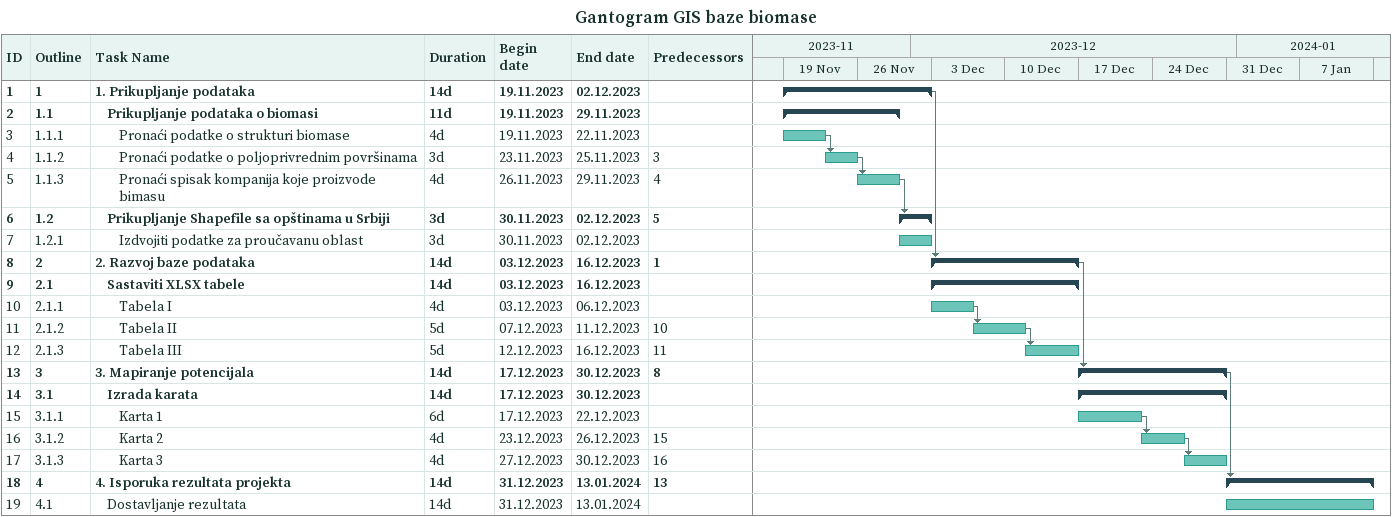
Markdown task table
Gantogram GIS baze biomase

| ID | WBS | Task | Duration | Start | Finish | Predecessors |
|---|---|---|---|---|---|---|
| 1 | 1 | **1. Prikupljanje podataka** | 14d | 2023-11-19 | 2023-12-02 |  |
| 2 | 1.1 | **Prikupljanje podataka o biomasi** | 11d | 2023-11-19 | 2023-11-29 |  |
| 3 | 1.1.1 | Pronaći podatke o strukturi biomase | 4d | 2023-11-19 | 2023-11-22 |  |
| 4 | 1.1.2 | Pronaći podatke o poljoprivrednim površinama | 3d | 2023-11-23 | 2023-11-25 | 3 |
| 5 | 1.1.3 | Pronaći spisak kompanija koje proizvode bimasu | 4d | 2023-11-26 | 2023-11-29 | 4 |
| 6 | 1.2 | **Prikupljanje Shapefile sa opštinama u Srbiji** | 3d | 2023-11-30 | 2023-12-02 | 5 |
| 7 | 1.2.1 | Izdvojiti podatke za proučavanu oblast | 3d | 2023-11-30 | 2023-12-02 |  |
| 8 | 2 | **2. Razvoj baze podataka** | 14d | 2023-12-03 | 2023-12-16 | 1 |
| 9 | 2.1 | **Sastaviti XLSX tabele** | 14d | 2023-12-03 | 2023-12-16 |  |
| 10 | 2.1.1 | Tabela I | 4d | 2023-12-03 | 2023-12-06 |  |
| 11 | 2.1.2 | Tabela II | 5d | 2023-12-07 | 2023-12-11 | 10 |
| 12 | 2.1.3 | Tabela III | 5d | 2023-12-12 | 2023-12-16 | 11 |
| 13 | 3 | **3. Mapiranje potencijala** | 14d | 2023-12-17 | 2023-12-30 | 8 |
| 14 | 3.1 | **Izrada karata** | 14d | 2023-12-17 | 2023-12-30 |  |
| 15 | 3.1.1 | Karta 1 | 6d | 2023-12-17 | 2023-12-22 |  |
| 16 | 3.1.2 | Karta 2 | 4d | 2023-12-23 | 2023-12-26 | 15 |
| 17 | 3.1.3 | Karta 3 | 4d | 2023-12-27 | 2023-12-30 | 16 |
| 18 | 4 | **4. Isporuka rezultata projekta** | 14d | 2023-12-31 | 2024-01-13 | 13 |
| 19 | 4.1 | Dostavljanje rezultata | 14d | 2023-12-31 | 2024-01-13 |  |
